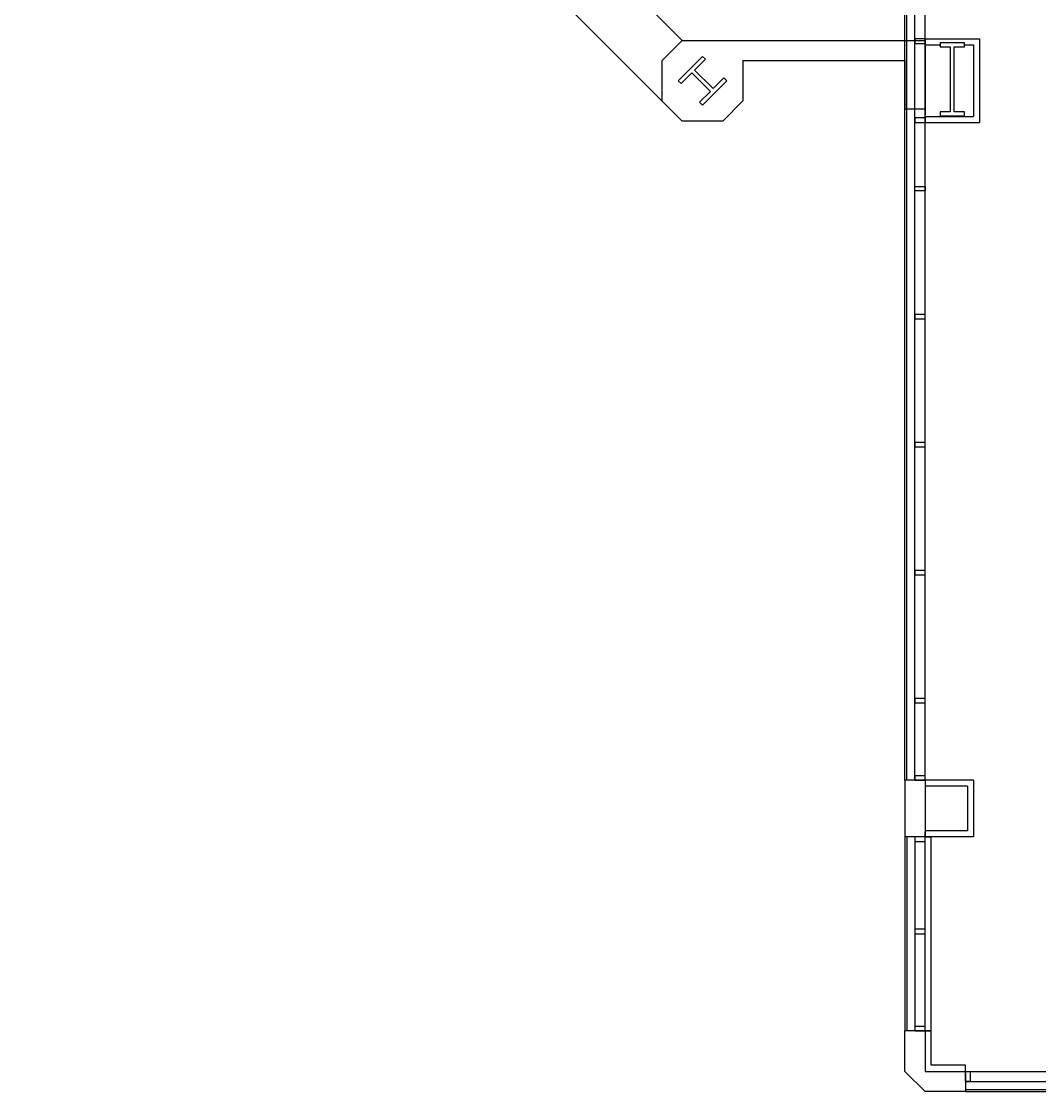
# Model space of a CAD drawing. Header units: millimetres. Extents: x 489553527 to 489553786, y 110504148 to 110504403.
# Drawn here: x 489553643.5 to 489553693.8, y 110504208.5 to 110504261.5 of the extents above; entities that cross this region are included whole.
import ezdxf

# ---------------------------------------------------------------- set-up
doc = ezdxf.new("R2010")
doc.units = ezdxf.units.MM
for name, color, linetype in [('E-B-FURR', 6, 'Continuous'), ('E-B-GLAZ', 8, 'Continuous'), ('E-B-MULL', 8, 'Continuous'), ('E-B-SHEL', 2, 'Continuous'), ('E-C-HEAD', 5, 'Continuous'), ('E-F-SILL', 8, 'Continuous'), ('E-S-COLM', 8, 'Continuous')]:
    doc.layers.add(name, color=color, linetype=linetype)

msp = doc.modelspace()

# ---------------------------------------------------------------- linework, layer by layer
at = {"layer": 'E-B-FURR'}
for p, q in [((489553688.1561564, 110504223.9370992), (489553688.1561564, 110504268.8735)), ((489553688.1561564, 110504260.6075348), (489553690.8561563, 110504260.6075348)), ((489553688.1561564, 110504260.6075348), (489553688.1561564, 110504260.3075348)), ((489553690.8561563, 110504260.6075348), (489553690.8561563, 110504256.4666636)), ((489553688.1561564, 110504260.3075348), (489553688.9061564, 110504260.3075348)), ((489553690.1061563, 110504260.3075348), (489553690.5561564, 110504260.3075348)), ((489553690.5561564, 110504260.3075348), (489553690.5561564, 110504256.7666636)), ((489553688.1561564, 110504256.7666636), (489553690.5561564, 110504256.7666636)), ((489553688.1561564, 110504256.7666636), (489553688.1561564, 110504256.4666636)), ((489553688.1561564, 110504256.4666636), (489553690.8561563, 110504256.4666636)), ((489553690.5561564, 110504223.9370992), (489553688.1561564, 110504223.9370992)), ((489553690.2561564, 110504223.6370992), (489553688.1561564, 110504223.6370992)), ((489553690.2561564, 110504223.6370992), (489553690.2561564, 110504221.4370992)), ((489553690.5561564, 110504223.9370992), (489553690.5561564, 110504221.1370992)), ((489553690.2561564, 110504221.4370992), (489553688.1561564, 110504221.4370992)), ((489553690.5561564, 110504221.1370992), (489553688.1561564, 110504221.1370992)), ((489553690.1561564, 110504209.5370992), (489553699.9970574, 110504209.5370992))]:
    msp.add_line(p, q, dxfattribs=at)
msp.add_lwpolyline([(489553690.1561564, 110504209.5370992), (489553690.1561564, 110504209.8370992), (489553688.4561564, 110504209.8370992), (489553688.4561564, 110504211.5370992), (489553688.1561564, 110504211.5370992)], dxfattribs=at)
at = {"layer": 'E-B-GLAZ'}
for p, q in [((489553687.1561564, 110504223.9370992), (489553687.1561564, 110504269.1006529)), ((489553687.2561564, 110504223.9370992), (489553687.2561564, 110504269.1006529)), ((489553687.6561564, 110504223.9370992), (489553687.6561564, 110504269.1006529)), ((489553687.1561564, 110504221.1370992), (489553687.1561564, 110504211.5370992)), ((489553687.2561564, 110504221.1370992), (489553687.2561564, 110504211.5370992)), ((489553687.6561564, 110504221.1370992), (489553687.6561564, 110504211.5370992)), ((489553690.1561564, 110504209.0370992), (489553699.6561564, 110504209.0370992)), ((489553690.1561564, 110504208.6370992), (489553699.2561564, 110504208.6370992)), ((489553690.1561564, 110504208.5370992), (489553699.1561564, 110504208.5370992))]:
    msp.add_line(p, q, dxfattribs=at)
at = {"layer": 'E-B-MULL'}
for points in [[(489553687.6561564, 110504260.3851451), (489553688.1561564, 110504260.3851451), (489553688.1561564, 110504260.6101451), (489553687.6561564, 110504260.6101451)], [(489553687.6561564, 110504256.4751774), (489553688.1561564, 110504256.4751774), (489553688.1561564, 110504256.7001774), (489553687.6561564, 110504256.7001774)], [(489553687.6561564, 110504253.3120992), (489553688.1561564, 110504253.3120992), (489553688.1561564, 110504253.0870992), (489553687.6561564, 110504253.0870992)], [(489553687.6561564, 110504246.7558492), (489553688.1561564, 110504246.7558492), (489553688.1561564, 110504246.9808492), (489553687.6561564, 110504246.9808492)], [(489553687.6561564, 110504240.4245992), (489553688.1561564, 110504240.4245992), (489553688.1561564, 110504240.6495992), (489553687.6561564, 110504240.6495992)], [(489553687.6561564, 110504234.0933492), (489553688.1561564, 110504234.0933492), (489553688.1561564, 110504234.3183492), (489553687.6561564, 110504234.3183492)], [(489553687.6561564, 110504227.7620992), (489553688.1561564, 110504227.7620992), (489553688.1561564, 110504227.9870992), (489553687.6561564, 110504227.9870992)], [(489553687.6561564, 110504223.9370992), (489553688.1561564, 110504223.9370992), (489553688.1561564, 110504224.1620992), (489553687.6561564, 110504224.1620992)], [(489553687.6561564, 110504220.9120992), (489553688.1561564, 110504220.9120992), (489553688.1561564, 110504221.1370992), (489553687.6561564, 110504221.1370992)], [(489553687.6561564, 110504216.3450497), (489553688.1561564, 110504216.3450497), (489553688.1561564, 110504216.5700497), (489553687.6561564, 110504216.5700497)], [(489553687.6561564, 110504211.5370992), (489553688.1561564, 110504211.5370992), (489553688.1561564, 110504211.7620992), (489553687.6561564, 110504211.7620992)], [(489553690.1561564, 110504209.0370992), (489553690.1561564, 110504209.5370992), (489553690.3811564, 110504209.5370992), (489553690.3811564, 110504209.0370992)]]:
    msp.add_lwpolyline(points, close=True, dxfattribs=at)
at = {"layer": 'E-B-SHEL'}
for p, q in [((489553676.1561564, 110504256.5370992), (489553634.9561564, 110504297.7370992)), ((489553676.1583236, 110504260.5370992), (489553638.9561564, 110504297.7392664)), ((489553675.1561564, 110504259.5370992), (489553676.1561564, 110504260.5370992)), ((489553676.1561564, 110504260.5370992), (489553688.1561564, 110504260.5370992)), ((489553688.1561564, 110504260.2469403), (489553688.1561564, 110504256.8469403)), ((489553675.1561564, 110504257.5370992), (489553675.1561564, 110504259.5370992)), ((489553679.1561564, 110504259.5370992), (489553687.1561564, 110504259.5370992)), ((489553679.1561564, 110504259.5370992), (489553679.1561564, 110504257.5370992)), ((489553687.1561564, 110504259.5370992), (489553687.1561564, 110504257.1370992)), ((489553679.1561564, 110504257.5370992), (489553678.1561564, 110504256.5370992)), ((489553688.1561564, 110504257.1370992), (489553687.1561564, 110504257.1370992)), ((489553678.1561564, 110504256.5370992), (489553676.1561564, 110504256.5370992)), ((489553687.1561564, 110504223.9370992), (489553687.1561564, 110504221.1370992)), ((489553688.1561564, 110504223.9370992), (489553687.1561564, 110504223.9370992)), ((489553688.1561564, 110504223.9370992), (489553688.1561564, 110504221.1370992)), ((489553688.1561564, 110504221.1370992), (489553687.1561564, 110504221.1370992)), ((489553688.1561564, 110504211.5370992), (489553687.1561564, 110504211.5370992)), ((489553687.1561564, 110504209.5370992), (489553687.1561564, 110504211.5370992)), ((489553688.1561564, 110504211.5370992), (489553688.1561564, 110504209.5370992)), ((489553688.1561564, 110504208.5370992), (489553687.1561564, 110504209.5370992)), ((489553688.1561564, 110504209.5370992), (489553690.1561564, 110504209.5370992)), ((489553690.1561564, 110504209.5370992), (489553690.1561564, 110504208.5370992)), ((489553690.1561564, 110504208.5370992), (489553688.1561564, 110504208.5370992))]:
    msp.add_line(p, q, dxfattribs=at)
at = {"layer": 'E-C-HEAD'}
msp.add_line((489553688.1561564, 110504211.5370992), (489553688.1561564, 110504221.3780002), dxfattribs=at)
at = {"layer": 'E-F-SILL'}
for points in [[(489553688.1561564, 110504211.5370992), (489553688.4561564, 110504211.5370992), (489553688.4561564, 110504221.1370992), (489553688.4561564, 110504221.1370992)], [(489553688.1561564, 110504221.1370992), (489553688.1561564, 110504221.1370992), (489553688.4561564, 110504221.1370992), (489553688.4561564, 110504221.1370992)], [(489553693.7067972, 110504208.6228991), (489553693.7067972, 110504208.6228991), (489553693.7067972, 110504208.6228991)]]:
    msp.add_lwpolyline(points, dxfattribs=at)
at = {"layer": 'E-S-COLM'}
for points in [[(489553690.1061563, 110504260.2075348), (489553690.1061563, 110504260.4075348), (489553688.9061564, 110504260.4075348), (489553688.9061564, 110504260.2075348), (489553689.4061564, 110504260.2075348), (489553689.4061564, 110504257.0075348), (489553688.9061564, 110504257.0075348), (489553688.9061564, 110504256.8075348), (489553690.1061563, 110504256.8075348), (489553690.1061563, 110504257.0075348), (489553689.6061563, 110504257.0075348), (489553689.6061563, 110504260.2075348)], [(489553677.014735, 110504257.476439), (489553677.1561564, 110504257.3350177), (489553678.3582379, 110504258.5370992), (489553678.2168165, 110504258.6785206), (489553677.6864865, 110504258.1481905), (489553676.7672477, 110504259.0674293), (489553677.2975777, 110504259.5977594), (489553677.1561564, 110504259.7391807), (489553675.9540749, 110504258.5370992), (489553676.0954962, 110504258.3956778), (489553676.6258262, 110504258.9260079), (489553677.545065, 110504258.0067691)]]:
    msp.add_lwpolyline(points, close=True, dxfattribs=at)

doc.saveas('drawing.dxf')
